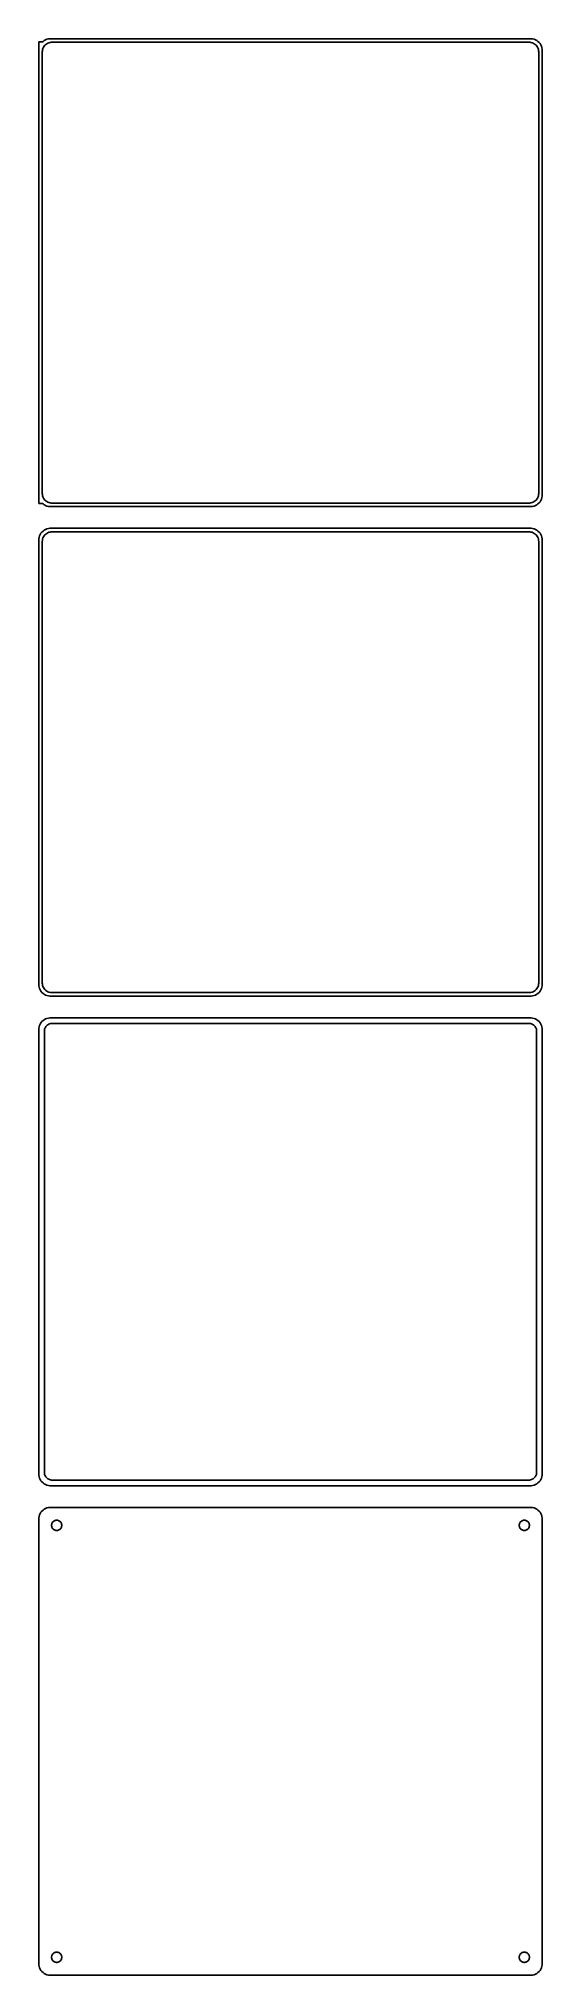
# Model space of a CAD drawing. Header units: metres. Extents: x -105 to 105, y 719 to 1525.
import ezdxf

# ---------------------------------------------------------------- set-up
doc = ezdxf.new("R2010")
doc.units = ezdxf.units.M

msp = doc.modelspace()

# ---------------------------------------------------------------- linework, layer by layer
for p, q in [((-101.545, 1525.26), (-102.129, 1525.02)), ((-100.937, 1525.41), (-101.545, 1525.26)), ((-100.314, 1525.49), (-100.937, 1525.41)), ((100.314, 1525.49), (-100.314, 1525.49)), ((100.937, 1525.41), (100.314, 1525.49)), ((101.545, 1525.26), (100.937, 1525.41)), ((102.129, 1525.02), (101.545, 1525.26)), ((-103.4, 1524.15), (-105, 1524.15)), ((-105, 1524.15), (-105, 1331.85)), ((-103.5, 1520), (-103.468, 1520.5)), ((-103.5, 1336), (-103.5, 1520)), ((-103.468, 1520.5), (-103.374, 1520.99)), ((-103.187, 1524.35), (-103.4, 1524.15)), ((-103.374, 1520.99), (-103.219, 1521.47)), ((-103.219, 1521.47), (-103.005, 1521.93)), ((-102.679, 1524.72), (-103.187, 1524.35)), ((-103.005, 1521.93), (-102.736, 1522.35)), ((-102.736, 1522.35), (-102.416, 1522.74)), ((-102.129, 1525.02), (-102.679, 1524.72)), ((-102.416, 1522.74), (-102.05, 1523.08)), ((-102.05, 1523.08), (-101.643, 1523.38)), ((-101.643, 1523.38), (-101.203, 1523.62)), ((-101.203, 1523.62), (-100.736, 1523.8)), ((-100.736, 1523.8), (-100.25, 1523.93)), ((-100.25, 1523.93), (-99.7512, 1523.99)), ((-99.7512, 1523.99), (99.7512, 1523.99)), ((99.7512, 1523.99), (100.25, 1523.93)), ((100.25, 1523.93), (100.736, 1523.8)), ((100.736, 1523.8), (101.203, 1523.62)), ((101.203, 1523.62), (101.643, 1523.38)), ((101.643, 1523.38), (102.05, 1523.08)), ((102.05, 1523.08), (102.416, 1522.74)), ((102.679, 1524.72), (102.129, 1525.02)), ((102.416, 1522.74), (102.736, 1522.35)), ((103.187, 1524.35), (102.679, 1524.72)), ((102.736, 1522.35), (103.005, 1521.93)), ((103.005, 1521.93), (103.219, 1521.47)), ((103.645, 1523.92), (103.187, 1524.35)), ((103.219, 1521.47), (103.374, 1520.99)), ((103.374, 1520.99), (103.468, 1520.5)), ((103.468, 1520.5), (103.5, 1520)), ((103.5, 1520), (103.5, 1336)), ((104.045, 1523.44), (103.645, 1523.92)), ((104.382, 1522.91), (104.045, 1523.44)), ((104.649, 1522.34), (104.382, 1522.91)), ((104.843, 1521.74), (104.649, 1522.34)), ((104.961, 1521.13), (104.843, 1521.74)), ((105, 1520.5), (104.961, 1521.13)), ((105, 1335.5), (105, 1520.5)), ((-105, 1331.85), (-103.4, 1331.85)), ((-103.468, 1335.5), (-103.5, 1336)), ((-103.374, 1335.01), (-103.468, 1335.5)), ((-103.4, 1331.85), (-103.187, 1331.65)), ((-103.219, 1334.53), (-103.374, 1335.01)), ((-103.005, 1334.07), (-103.219, 1334.53)), ((-103.187, 1331.65), (-102.679, 1331.28)), ((-102.736, 1333.65), (-103.005, 1334.07)), ((-102.416, 1333.26), (-102.736, 1333.65)), ((-102.05, 1332.92), (-102.416, 1333.26)), ((-101.643, 1332.62), (-102.05, 1332.92)), ((-101.203, 1332.38), (-101.643, 1332.62)), ((-100.736, 1332.2), (-101.203, 1332.38)), ((-100.25, 1332.07), (-100.736, 1332.2)), ((-99.7512, 1332.01), (-100.25, 1332.07)), ((99.7512, 1332.01), (-99.7512, 1332.01)), ((100.25, 1332.07), (99.7512, 1332.01)), ((100.736, 1332.2), (100.25, 1332.07)), ((101.203, 1332.38), (100.736, 1332.2)), ((101.643, 1332.62), (101.203, 1332.38)), ((102.05, 1332.92), (101.643, 1332.62)), ((102.416, 1333.26), (102.05, 1332.92)), ((102.736, 1333.65), (102.416, 1333.26)), ((102.679, 1331.28), (103.187, 1331.65)), ((103.005, 1334.07), (102.736, 1333.65)), ((103.219, 1334.53), (103.005, 1334.07)), ((103.187, 1331.65), (103.645, 1332.08)), ((103.374, 1335.01), (103.219, 1334.53)), ((103.468, 1335.5), (103.374, 1335.01)), ((103.5, 1336), (103.468, 1335.5)), ((103.645, 1332.08), (104.045, 1332.56)), ((104.045, 1332.56), (104.382, 1333.09)), ((104.382, 1333.09), (104.649, 1333.66)), ((104.649, 1333.66), (104.843, 1334.26)), ((104.843, 1334.26), (104.961, 1334.87)), ((104.961, 1334.87), (105, 1335.5)), ((-102.679, 1331.28), (-102.129, 1330.98)), ((-102.129, 1330.98), (-101.545, 1330.74)), ((-101.545, 1330.74), (-100.937, 1330.59)), ((-100.937, 1330.59), (-100.314, 1330.51)), ((-100.314, 1330.51), (100.314, 1330.51)), ((100.314, 1330.51), (100.937, 1330.59)), ((100.937, 1330.59), (101.545, 1330.74)), ((101.545, 1330.74), (102.129, 1330.98)), ((102.129, 1330.98), (102.679, 1331.28)), ((-104.961, 1317.13), (-105, 1316.5)), ((-105, 1316.5), (-105, 1131.5)), ((-104.843, 1317.74), (-104.961, 1317.13)), ((-104.649, 1318.34), (-104.843, 1317.74)), ((-104.382, 1318.91), (-104.649, 1318.34)), ((-104.045, 1319.44), (-104.382, 1318.91)), ((-103.645, 1319.92), (-104.045, 1319.44)), ((-103.187, 1320.35), (-103.645, 1319.92)), ((-103.5, 1316), (-103.468, 1316.5)), ((-103.5, 1132), (-103.5, 1316)), ((-103.468, 1316.5), (-103.374, 1316.99)), ((-103.374, 1316.99), (-103.219, 1317.47)), ((-103.219, 1317.47), (-103.005, 1317.93)), ((-102.679, 1320.72), (-103.187, 1320.35)), ((-103.005, 1317.93), (-102.736, 1318.35)), ((-102.736, 1318.35), (-102.416, 1318.74)), ((-102.129, 1321.02), (-102.679, 1320.72)), ((-102.416, 1318.74), (-102.05, 1319.08)), ((-101.545, 1321.26), (-102.129, 1321.02)), ((-102.05, 1319.08), (-101.643, 1319.38)), ((-101.643, 1319.38), (-101.203, 1319.62)), ((-100.937, 1321.41), (-101.545, 1321.26)), ((-101.203, 1319.62), (-100.736, 1319.8)), ((-100.314, 1321.49), (-100.937, 1321.41)), ((-100.736, 1319.8), (-100.25, 1319.93)), ((100.314, 1321.49), (-100.314, 1321.49)), ((-100.25, 1319.93), (-99.7512, 1319.99)), ((-99.7512, 1319.99), (99.7512, 1319.99)), ((99.7512, 1319.99), (100.25, 1319.93)), ((100.25, 1319.93), (100.736, 1319.8)), ((100.937, 1321.41), (100.314, 1321.49)), ((100.736, 1319.8), (101.203, 1319.62)), ((101.545, 1321.26), (100.937, 1321.41)), ((101.203, 1319.62), (101.643, 1319.38)), ((102.129, 1321.02), (101.545, 1321.26)), ((101.643, 1319.38), (102.05, 1319.08)), ((102.05, 1319.08), (102.416, 1318.74)), ((102.679, 1320.72), (102.129, 1321.02)), ((102.416, 1318.74), (102.736, 1318.35)), ((103.187, 1320.35), (102.679, 1320.72)), ((102.736, 1318.35), (103.005, 1317.93)), ((103.005, 1317.93), (103.219, 1317.47)), ((103.645, 1319.92), (103.187, 1320.35)), ((103.219, 1317.47), (103.374, 1316.99)), ((103.374, 1316.99), (103.468, 1316.5)), ((103.468, 1316.5), (103.5, 1316)), ((103.5, 1316), (103.5, 1132)), ((104.045, 1319.44), (103.645, 1319.92)), ((104.382, 1318.91), (104.045, 1319.44)), ((104.649, 1318.34), (104.382, 1318.91)), ((104.843, 1317.74), (104.649, 1318.34)), ((104.961, 1317.13), (104.843, 1317.74)), ((105, 1316.5), (104.961, 1317.13)), ((105, 1131.5), (105, 1316.5)), ((-105, 1131.5), (-104.961, 1130.87)), ((-104.961, 1130.87), (-104.843, 1130.26)), ((-104.843, 1130.26), (-104.649, 1129.66)), ((-103.468, 1131.5), (-103.5, 1132)), ((-103.374, 1131.01), (-103.468, 1131.5)), ((-103.219, 1130.53), (-103.374, 1131.01)), ((-103.005, 1130.07), (-103.219, 1130.53)), ((-102.736, 1129.65), (-103.005, 1130.07)), ((103.005, 1130.07), (102.736, 1129.65)), ((103.219, 1130.53), (103.005, 1130.07)), ((103.374, 1131.01), (103.219, 1130.53)), ((103.468, 1131.5), (103.374, 1131.01)), ((103.5, 1132), (103.468, 1131.5)), ((104.649, 1129.66), (104.843, 1130.26)), ((104.843, 1130.26), (104.961, 1130.87)), ((104.961, 1130.87), (105, 1131.5)), ((-104.649, 1129.66), (-104.382, 1129.09)), ((-104.382, 1129.09), (-104.045, 1128.56)), ((-104.045, 1128.56), (-103.645, 1128.08)), ((-103.645, 1128.08), (-103.187, 1127.65)), ((-103.187, 1127.65), (-102.679, 1127.28)), ((-102.416, 1129.26), (-102.736, 1129.65)), ((-102.679, 1127.28), (-102.129, 1126.98)), ((-102.05, 1128.92), (-102.416, 1129.26)), ((-102.129, 1126.98), (-101.545, 1126.74)), ((-101.643, 1128.62), (-102.05, 1128.92)), ((-101.203, 1128.38), (-101.643, 1128.62)), ((-101.545, 1126.74), (-100.937, 1126.59)), ((-100.736, 1128.2), (-101.203, 1128.38)), ((-100.937, 1126.59), (-100.314, 1126.51)), ((-100.25, 1128.07), (-100.736, 1128.2)), ((-100.314, 1126.51), (100.314, 1126.51)), ((-99.7512, 1128.01), (-100.25, 1128.07)), ((99.7512, 1128.01), (-99.7512, 1128.01)), ((100.25, 1128.07), (99.7512, 1128.01)), ((100.736, 1128.2), (100.25, 1128.07)), ((100.314, 1126.51), (100.937, 1126.59)), ((101.203, 1128.38), (100.736, 1128.2)), ((100.937, 1126.59), (101.545, 1126.74)), ((101.643, 1128.62), (101.203, 1128.38)), ((101.545, 1126.74), (102.129, 1126.98)), ((102.05, 1128.92), (101.643, 1128.62)), ((102.416, 1129.26), (102.05, 1128.92)), ((102.129, 1126.98), (102.679, 1127.28)), ((102.736, 1129.65), (102.416, 1129.26)), ((102.679, 1127.28), (103.187, 1127.65)), ((103.187, 1127.65), (103.645, 1128.08)), ((103.645, 1128.08), (104.045, 1128.56)), ((104.045, 1128.56), (104.382, 1129.09)), ((104.382, 1129.09), (104.649, 1129.66)), ((-104.843, 1113.74), (-104.961, 1113.13)), ((-104.649, 1114.34), (-104.843, 1113.74)), ((-104.382, 1114.91), (-104.649, 1114.34)), ((-104.045, 1115.44), (-104.382, 1114.91)), ((-103.645, 1115.92), (-104.045, 1115.44)), ((-103.187, 1116.35), (-103.645, 1115.92)), ((-102.679, 1116.72), (-103.187, 1116.35)), ((-102.129, 1117.02), (-102.679, 1116.72)), ((-102.228, 1113.5), (-102.018, 1113.83)), ((-101.545, 1117.26), (-102.129, 1117.02)), ((-102.018, 1113.83), (-101.769, 1114.13)), ((-101.769, 1114.13), (-101.484, 1114.4)), ((-100.937, 1117.41), (-101.545, 1117.26)), ((-101.484, 1114.4), (-101.168, 1114.63)), ((-101.168, 1114.63), (-100.825, 1114.82)), ((-100.314, 1117.49), (-100.937, 1117.41)), ((-100.825, 1114.82), (-100.462, 1114.96)), ((-100.462, 1114.96), (-100.083, 1115.06)), ((100.314, 1117.49), (-100.314, 1117.49)), ((-100.083, 1115.06), (-99.6955, 1115.11)), ((-99.6955, 1115.11), (99.6955, 1115.11)), ((99.6955, 1115.11), (100.083, 1115.06)), ((100.083, 1115.06), (100.462, 1114.96)), ((100.937, 1117.41), (100.314, 1117.49)), ((100.462, 1114.96), (100.825, 1114.82)), ((100.825, 1114.82), (101.168, 1114.63)), ((101.545, 1117.26), (100.937, 1117.41)), ((101.168, 1114.63), (101.484, 1114.4)), ((101.484, 1114.4), (101.769, 1114.13)), ((102.129, 1117.02), (101.545, 1117.26)), ((101.769, 1114.13), (102.018, 1113.83)), ((102.018, 1113.83), (102.228, 1113.5)), ((102.679, 1116.72), (102.129, 1117.02)), ((103.187, 1116.35), (102.679, 1116.72)), ((103.645, 1115.92), (103.187, 1116.35)), ((104.045, 1115.44), (103.645, 1115.92)), ((104.382, 1114.91), (104.045, 1115.44)), ((104.649, 1114.34), (104.382, 1114.91)), ((104.843, 1113.74), (104.649, 1114.34)), ((104.961, 1113.13), (104.843, 1113.74)), ((-104.961, 1113.13), (-105, 1112.5)), ((-105, 1112.5), (-105, 927.5)), ((-102.613, 1112), (-102.588, 1112.39)), ((-102.613, 928), (-102.613, 1112)), ((-102.588, 1112.39), (-102.515, 1112.77)), ((-102.515, 1112.77), (-102.394, 1113.15)), ((-102.394, 1113.15), (-102.228, 1113.5)), ((102.228, 1113.5), (102.394, 1113.15)), ((102.394, 1113.15), (102.515, 1112.77)), ((102.515, 1112.77), (102.588, 1112.39)), ((102.588, 1112.39), (102.613, 1112)), ((102.613, 1112), (102.613, 928)), ((105, 1112.5), (104.961, 1113.13)), ((105, 927.5), (105, 1112.5)), ((-105, 927.5), (-104.961, 926.873)), ((-104.961, 926.873), (-104.843, 926.257)), ((-104.843, 926.257), (-104.649, 925.659)), ((-104.649, 925.659), (-104.382, 925.091)), ((-104.382, 925.091), (-104.045, 924.561)), ((-104.045, 924.561), (-103.645, 924.077)), ((-103.645, 924.077), (-103.187, 923.647)), ((-103.187, 923.647), (-102.679, 923.278)), ((-102.679, 923.278), (-102.129, 922.976)), ((-102.588, 927.61), (-102.613, 928)), ((-102.515, 927.226), (-102.588, 927.61)), ((-102.394, 926.854), (-102.515, 927.226)), ((-102.228, 926.5), (-102.394, 926.854)), ((-102.018, 926.17), (-102.228, 926.5)), ((-102.129, 922.976), (-101.545, 922.745)), ((-101.769, 925.869), (-102.018, 926.17)), ((-101.484, 925.601), (-101.769, 925.869)), ((-101.545, 922.745), (-100.937, 922.589)), ((-101.168, 925.372), (-101.484, 925.601)), ((-100.825, 925.183), (-101.168, 925.372)), ((-100.937, 922.589), (-100.314, 922.51)), ((-100.462, 925.039), (-100.825, 925.183)), ((-100.083, 924.942), (-100.462, 925.039)), ((-100.314, 922.51), (100.314, 922.51)), ((-99.6955, 924.893), (-100.083, 924.942)), ((99.6955, 924.893), (-99.6955, 924.893)), ((100.083, 924.942), (99.6955, 924.893)), ((100.462, 925.039), (100.083, 924.942)), ((100.314, 922.51), (100.937, 922.589)), ((100.825, 925.183), (100.462, 925.039)), ((101.168, 925.372), (100.825, 925.183)), ((100.937, 922.589), (101.545, 922.745)), ((101.484, 925.601), (101.168, 925.372)), ((101.769, 925.869), (101.484, 925.601)), ((101.545, 922.745), (102.129, 922.976)), ((102.018, 926.17), (101.769, 925.869)), ((102.228, 926.5), (102.018, 926.17)), ((102.129, 922.976), (102.679, 923.278)), ((102.394, 926.854), (102.228, 926.5)), ((102.515, 927.226), (102.394, 926.854)), ((102.588, 927.61), (102.515, 927.226)), ((102.613, 928), (102.588, 927.61)), ((102.679, 923.278), (103.187, 923.647)), ((103.187, 923.647), (103.645, 924.077)), ((103.645, 924.077), (104.045, 924.561)), ((104.045, 924.561), (104.382, 925.091)), ((104.382, 925.091), (104.649, 925.659)), ((104.649, 925.659), (104.843, 926.257)), ((104.843, 926.257), (104.961, 926.873)), ((104.961, 926.873), (105, 927.5)), ((-103.645, 911.923), (-104.045, 911.439)), ((-103.187, 912.353), (-103.645, 911.923)), ((-102.679, 912.722), (-103.187, 912.353)), ((-102.129, 913.024), (-102.679, 912.722)), ((-101.545, 913.255), (-102.129, 913.024)), ((-100.937, 913.411), (-101.545, 913.255)), ((-100.314, 913.49), (-100.937, 913.411)), ((100.314, 913.49), (-100.314, 913.49)), ((100.937, 913.411), (100.314, 913.49)), ((101.545, 913.255), (100.937, 913.411)), ((102.129, 913.024), (101.545, 913.255)), ((102.679, 912.722), (102.129, 913.024)), ((103.187, 912.353), (102.679, 912.722)), ((103.645, 911.923), (103.187, 912.353)), ((104.045, 911.439), (103.645, 911.923)), ((-104.961, 909.127), (-105, 908.5)), ((-105, 908.5), (-105, 723.5)), ((-104.843, 909.743), (-104.961, 909.127)), ((-104.649, 910.341), (-104.843, 909.743)), ((-104.382, 910.909), (-104.649, 910.341)), ((-104.045, 911.439), (-104.382, 910.909)), ((-99.6353, 906), (-99.6185, 906.268)), ((-99.6185, 905.732), (-99.6353, 906)), ((-99.6185, 906.268), (-99.5682, 906.531)), ((-99.5682, 905.469), (-99.6185, 905.732)), ((-99.5682, 906.531), (-99.4853, 906.786)), ((-99.4853, 905.214), (-99.5682, 905.469)), ((-99.4853, 906.786), (-99.3712, 907.029)), ((-99.3712, 904.971), (-99.4853, 905.214)), ((-99.3712, 907.029), (-99.2275, 907.255)), ((-99.2275, 904.745), (-99.3712, 904.971)), ((-99.2275, 907.255), (-99.0566, 907.462)), ((-99.0566, 904.538), (-99.2275, 904.745)), ((-99.0566, 907.462), (-98.8611, 907.645)), ((-98.8611, 904.355), (-99.0566, 904.538)), ((-98.8611, 907.645), (-98.6441, 907.803)), ((-98.6441, 904.197), (-98.8611, 904.355)), ((-98.6441, 907.803), (-98.4092, 907.932)), ((-98.4092, 904.068), (-98.6441, 904.197)), ((-98.4092, 907.932), (-98.1598, 908.031)), ((-98.1598, 903.969), (-98.4092, 904.068)), ((-98.1598, 908.031), (-97.9001, 908.097)), ((-97.9001, 903.903), (-98.1598, 903.969)), ((-97.9001, 908.097), (-97.6341, 908.131)), ((-97.6341, 903.869), (-97.9001, 903.903)), ((-97.6341, 908.131), (-97.3659, 908.131)), ((-97.3659, 903.869), (-97.6341, 903.869)), ((-97.3659, 908.131), (-97.0999, 908.097)), ((-97.0999, 903.903), (-97.3659, 903.869)), ((-97.0999, 908.097), (-96.8401, 908.031)), ((-96.8401, 903.969), (-97.0999, 903.903)), ((-96.8401, 908.031), (-96.5908, 907.932)), ((-96.5908, 904.068), (-96.8401, 903.969)), ((-96.5908, 907.932), (-96.3559, 907.803)), ((-96.3559, 904.197), (-96.5908, 904.068)), ((-96.3559, 907.803), (-96.1389, 907.645)), ((-96.1389, 904.355), (-96.3559, 904.197)), ((-96.1389, 907.645), (-95.9434, 907.462)), ((-95.9434, 904.538), (-96.1389, 904.355)), ((-95.9434, 907.462), (-95.7725, 907.255)), ((-95.7725, 904.745), (-95.9434, 904.538)), ((-95.7725, 907.255), (-95.6288, 907.029)), ((-95.6288, 904.971), (-95.7725, 904.745)), ((-95.6288, 907.029), (-95.5146, 906.786)), ((-95.5146, 905.214), (-95.6288, 904.971)), ((-95.5146, 906.786), (-95.4318, 906.531)), ((-95.4318, 905.469), (-95.5146, 905.214)), ((-95.4318, 906.531), (-95.3815, 906.268)), ((-95.3815, 905.732), (-95.4318, 905.469)), ((-95.3815, 906.268), (-95.3647, 906)), ((-95.3647, 906), (-95.3815, 905.732)), ((95.3647, 906), (95.3815, 906.268)), ((95.3815, 905.732), (95.3647, 906)), ((95.3815, 906.268), (95.4318, 906.531)), ((95.4318, 905.469), (95.3815, 905.732)), ((95.4318, 906.531), (95.5146, 906.786)), ((95.5146, 905.214), (95.4318, 905.469)), ((95.5146, 906.786), (95.6288, 907.029)), ((95.6288, 904.971), (95.5146, 905.214)), ((95.6288, 907.029), (95.7725, 907.255)), ((95.7725, 904.745), (95.6288, 904.971)), ((95.7725, 907.255), (95.9434, 907.462)), ((95.9434, 904.538), (95.7725, 904.745)), ((95.9434, 907.462), (96.1389, 907.645)), ((96.1389, 904.355), (95.9434, 904.538)), ((96.1389, 907.645), (96.3559, 907.803)), ((96.3559, 904.197), (96.1389, 904.355)), ((96.3559, 907.803), (96.5908, 907.932)), ((96.5908, 904.068), (96.3559, 904.197)), ((96.5908, 907.932), (96.8401, 908.031)), ((96.8401, 903.969), (96.5908, 904.068)), ((96.8401, 908.031), (97.0999, 908.097)), ((97.0999, 903.903), (96.8401, 903.969)), ((97.0999, 908.097), (97.3659, 908.131)), ((97.3659, 903.869), (97.0999, 903.903)), ((97.3659, 908.131), (97.6341, 908.131)), ((97.6341, 903.869), (97.3659, 903.869)), ((97.6341, 908.131), (97.9001, 908.097)), ((97.9001, 903.903), (97.6341, 903.869)), ((97.9001, 908.097), (98.1598, 908.031)), ((98.1598, 903.969), (97.9001, 903.903)), ((98.1598, 908.031), (98.4092, 907.932)), ((98.4092, 904.068), (98.1598, 903.969)), ((98.4092, 907.932), (98.6441, 907.803)), ((98.6441, 904.197), (98.4092, 904.068)), ((98.6441, 907.803), (98.8611, 907.645)), ((98.8611, 904.355), (98.6441, 904.197)), ((98.8611, 907.645), (99.0566, 907.462)), ((99.0566, 904.538), (98.8611, 904.355)), ((99.0566, 907.462), (99.2275, 907.255)), ((99.2275, 904.745), (99.0566, 904.538)), ((99.2275, 907.255), (99.3712, 907.029)), ((99.3712, 904.971), (99.2275, 904.745)), ((99.3712, 907.029), (99.4853, 906.786)), ((99.4853, 905.214), (99.3712, 904.971)), ((99.4853, 906.786), (99.5682, 906.531)), ((99.5682, 905.469), (99.4853, 905.214)), ((99.5682, 906.531), (99.6185, 906.268)), ((99.6185, 905.732), (99.5682, 905.469)), ((99.6185, 906.268), (99.6353, 906)), ((99.6353, 906), (99.6185, 905.732)), ((104.382, 910.909), (104.045, 911.439)), ((104.649, 910.341), (104.382, 910.909)), ((104.843, 909.743), (104.649, 910.341)), ((104.961, 909.127), (104.843, 909.743)), ((105, 908.5), (104.961, 909.127)), ((105, 723.5), (105, 908.5)), ((-99.6185, 726.268), (-99.5682, 726.531)), ((-99.5682, 726.531), (-99.4853, 726.786)), ((-99.4853, 726.786), (-99.3712, 727.029)), ((-99.3712, 727.029), (-99.2275, 727.255)), ((-99.2275, 727.255), (-99.0566, 727.462)), ((-99.0566, 727.462), (-98.8611, 727.645)), ((-98.8611, 727.645), (-98.6441, 727.803)), ((-98.6441, 727.803), (-98.4092, 727.932)), ((-98.4092, 727.932), (-98.1598, 728.031)), ((-98.1598, 728.031), (-97.9001, 728.097)), ((-97.9001, 728.097), (-97.6341, 728.131)), ((-97.6341, 728.131), (-97.3659, 728.131)), ((-97.3659, 728.131), (-97.0999, 728.097)), ((-97.0999, 728.097), (-96.8401, 728.031)), ((-96.8401, 728.031), (-96.5908, 727.932)), ((-96.5908, 727.932), (-96.3559, 727.803)), ((-96.3559, 727.803), (-96.1389, 727.645)), ((-96.1389, 727.645), (-95.9434, 727.462)), ((-95.9434, 727.462), (-95.7725, 727.255)), ((-95.7725, 727.255), (-95.6288, 727.029)), ((-95.6288, 727.029), (-95.5146, 726.786)), ((-95.5146, 726.786), (-95.4318, 726.531)), ((-95.4318, 726.531), (-95.3815, 726.268)), ((95.3815, 726.268), (95.4318, 726.531)), ((95.4318, 726.531), (95.5146, 726.786)), ((95.5146, 726.786), (95.6288, 727.029)), ((95.6288, 727.029), (95.7725, 727.255)), ((95.7725, 727.255), (95.9434, 727.462)), ((95.9434, 727.462), (96.1389, 727.645)), ((96.1389, 727.645), (96.3559, 727.803)), ((96.3559, 727.803), (96.5908, 727.932)), ((96.5908, 727.932), (96.8401, 728.031)), ((96.8401, 728.031), (97.0999, 728.097)), ((97.0999, 728.097), (97.3659, 728.131)), ((97.3659, 728.131), (97.6341, 728.131)), ((97.6341, 728.131), (97.9001, 728.097)), ((97.9001, 728.097), (98.1598, 728.031)), ((98.1598, 728.031), (98.4092, 727.932)), ((98.4092, 727.932), (98.6441, 727.803)), ((98.6441, 727.803), (98.8611, 727.645)), ((98.8611, 727.645), (99.0566, 727.462)), ((99.0566, 727.462), (99.2275, 727.255)), ((99.2275, 727.255), (99.3712, 727.029)), ((99.3712, 727.029), (99.4853, 726.786)), ((99.4853, 726.786), (99.5682, 726.531)), ((99.5682, 726.531), (99.6185, 726.268)), ((-105, 723.5), (-104.961, 722.873)), ((-104.961, 722.873), (-104.843, 722.257)), ((-104.843, 722.257), (-104.649, 721.659)), ((-104.649, 721.659), (-104.382, 721.091)), ((-104.382, 721.091), (-104.045, 720.561)), ((-104.045, 720.561), (-103.645, 720.077)), ((-103.645, 720.077), (-103.187, 719.647)), ((-103.187, 719.647), (-102.679, 719.278)), ((-102.679, 719.278), (-102.129, 718.976)), ((-102.129, 718.976), (-101.545, 718.745)), ((-101.545, 718.745), (-100.937, 718.589)), ((-100.937, 718.589), (-100.314, 718.51)), ((-100.314, 718.51), (100.314, 718.51)), ((-99.6353, 726), (-99.6185, 726.268)), ((-99.6185, 725.732), (-99.6353, 726)), ((-99.5682, 725.469), (-99.6185, 725.732)), ((-99.4853, 725.214), (-99.5682, 725.469)), ((-99.3712, 724.971), (-99.4853, 725.214)), ((-99.2275, 724.745), (-99.3712, 724.971)), ((-99.0566, 724.538), (-99.2275, 724.745)), ((-98.8611, 724.355), (-99.0566, 724.538)), ((-98.6441, 724.197), (-98.8611, 724.355)), ((-98.4092, 724.068), (-98.6441, 724.197)), ((-98.1598, 723.969), (-98.4092, 724.068)), ((-97.9001, 723.903), (-98.1598, 723.969)), ((-97.6341, 723.869), (-97.9001, 723.903)), ((-97.3659, 723.869), (-97.6341, 723.869)), ((-97.0999, 723.903), (-97.3659, 723.869)), ((-96.8401, 723.969), (-97.0999, 723.903)), ((-96.5908, 724.068), (-96.8401, 723.969)), ((-96.3559, 724.197), (-96.5908, 724.068)), ((-96.1389, 724.355), (-96.3559, 724.197)), ((-95.9434, 724.538), (-96.1389, 724.355)), ((-95.7725, 724.745), (-95.9434, 724.538)), ((-95.6288, 724.971), (-95.7725, 724.745)), ((-95.5146, 725.214), (-95.6288, 724.971)), ((-95.4318, 725.469), (-95.5146, 725.214)), ((-95.3815, 725.732), (-95.4318, 725.469)), ((-95.3815, 726.268), (-95.3647, 726)), ((-95.3647, 726), (-95.3815, 725.732)), ((95.3647, 726), (95.3815, 726.268)), ((95.3815, 725.732), (95.3647, 726)), ((95.4318, 725.469), (95.3815, 725.732)), ((95.5146, 725.214), (95.4318, 725.469)), ((95.6288, 724.971), (95.5146, 725.214)), ((95.7725, 724.745), (95.6288, 724.971)), ((95.9434, 724.538), (95.7725, 724.745)), ((96.1389, 724.355), (95.9434, 724.538)), ((96.3559, 724.197), (96.1389, 724.355)), ((96.5908, 724.068), (96.3559, 724.197)), ((96.8401, 723.969), (96.5908, 724.068)), ((97.0999, 723.903), (96.8401, 723.969)), ((97.3659, 723.869), (97.0999, 723.903)), ((97.6341, 723.869), (97.3659, 723.869)), ((97.9001, 723.903), (97.6341, 723.869)), ((98.1598, 723.969), (97.9001, 723.903)), ((98.4092, 724.068), (98.1598, 723.969)), ((98.6441, 724.197), (98.4092, 724.068)), ((98.8611, 724.355), (98.6441, 724.197)), ((99.0566, 724.538), (98.8611, 724.355)), ((99.2275, 724.745), (99.0566, 724.538)), ((99.3712, 724.971), (99.2275, 724.745)), ((99.4853, 725.214), (99.3712, 724.971)), ((99.5682, 725.469), (99.4853, 725.214)), ((99.6185, 725.732), (99.5682, 725.469)), ((99.6185, 726.268), (99.6353, 726)), ((99.6353, 726), (99.6185, 725.732)), ((100.314, 718.51), (100.937, 718.589)), ((100.937, 718.589), (101.545, 718.745)), ((101.545, 718.745), (102.129, 718.976)), ((102.129, 718.976), (102.679, 719.278)), ((102.679, 719.278), (103.187, 719.647)), ((103.187, 719.647), (103.645, 720.077)), ((103.645, 720.077), (104.045, 720.561)), ((104.045, 720.561), (104.382, 721.091)), ((104.382, 721.091), (104.649, 721.659)), ((104.649, 721.659), (104.843, 722.257)), ((104.843, 722.257), (104.961, 722.873)), ((104.961, 722.873), (105, 723.5))]:
    msp.add_line(p, q)

doc.saveas('drawing.dxf')
